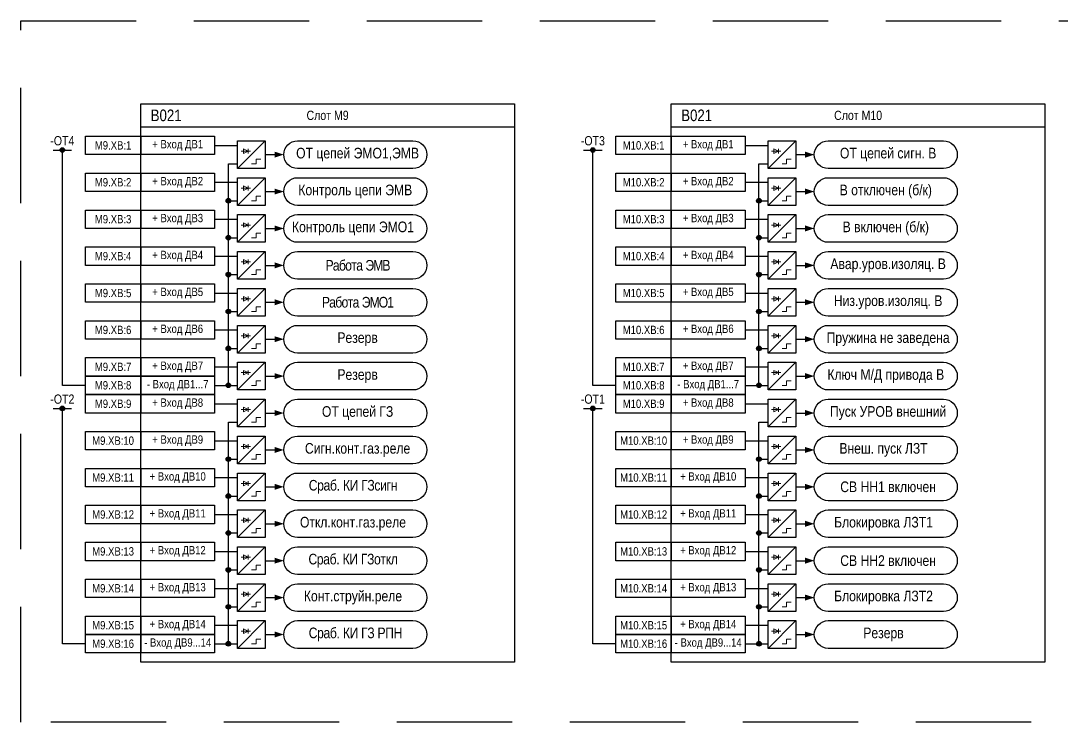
# Model space of a CAD drawing. Header units: millimetres. Extents: x 1657 to 8204, y -558 to 594.
# Drawn here: x 6330 to 6555.7, y -279 to -127 of the extents above; entities that cross this region are included whole.
import ezdxf

# ---------------------------------------------------------------- set-up
doc = ezdxf.new("R2010")
doc.units = ezdxf.units.MM
doc.linetypes.add('штриховая2', pattern=[0.375, 0.25, -0.125])
doc.layers.add('_ОРЗ_0.3', color=7, linetype='Continuous', lineweight=30)
doc.layers.add('TEXT', color=7, linetype='Continuous', lineweight=25)
doc.layers.add('Основная', color=7, linetype='Continuous')
doc.styles.add('1.8_Gost_RD', font='ARIALN.TTF', dxfattribs={"height": 1.8})
doc.styles.add('2.5_Gost_RD', font='ARIALN.TTF', dxfattribs={"height": 2.5})

# ---------------------------------------------------------------- blocks, each defined once
blk = doc.blocks.new('Точка')
at = {"ltscale": 100}
h = blk.add_hatch(color=256, dxfattribs=at)
h.dxf.hatch_style = 1
edge = h.paths.add_edge_path()
edge.add_arc((0, 0), 0.5, 0, 360)
blk.add_circle((0, 0), 0.5, dxfattribs=at)
blk = doc.blocks.new('*U114')
at = {"ltscale": 0.25}
blk.add_line((0, 0), (3, 0), dxfattribs=at)
blk.add_lwpolyline([(2, 0, 1.3, 0, 0), (4, 0, 0, 0, 0)], format="xyseb", dxfattribs=at)
blk = doc.blocks.new('*U115')
at = {"ltscale": 0.25}
blk.add_line((0, 0), (3, 0), dxfattribs=at)
blk.add_lwpolyline([(2, 0, 1.3, 0, 0), (4, 0, 0, 0, 0)], format="xyseb", dxfattribs=at)
blk = doc.blocks.new('*U116')
at = {"ltscale": 0.25}
blk.add_line((0, 0), (3, 0), dxfattribs=at)
blk.add_lwpolyline([(2, 0, 1.3, 0, 0), (4, 0, 0, 0, 0)], format="xyseb", dxfattribs=at)
blk = doc.blocks.new('*U117')
at = {"ltscale": 0.25}
blk.add_line((0, 0), (3, 0), dxfattribs=at)
blk.add_lwpolyline([(2, 0, 1.3, 0, 0), (4, 0, 0, 0, 0)], format="xyseb", dxfattribs=at)
blk = doc.blocks.new('*U118')
at = {"ltscale": 0.25}
blk.add_line((0, 0), (3, 0), dxfattribs=at)
blk.add_lwpolyline([(2, 0, 1.3, 0, 0), (4, 0, 0, 0, 0)], format="xyseb", dxfattribs=at)
blk = doc.blocks.new('*U119')
at = {"ltscale": 0.25}
blk.add_line((0, 0), (3, 0), dxfattribs=at)
blk.add_lwpolyline([(2, 0, 1.3, 0, 0), (4, 0, 0, 0, 0)], format="xyseb", dxfattribs=at)
blk = doc.blocks.new('*U120')
at = {"ltscale": 0.25}
blk.add_line((0, 0), (3, 0), dxfattribs=at)
blk.add_lwpolyline([(2, 0, 1.3, 0, 0), (4, 0, 0, 0, 0)], format="xyseb", dxfattribs=at)
blk = doc.blocks.new('*U121')
at = {"ltscale": 0.25}
blk.add_line((0, 0), (3, 0), dxfattribs=at)
blk.add_lwpolyline([(2, 0, 1.3, 0, 0), (4, 0, 0, 0, 0)], format="xyseb", dxfattribs=at)
blk = doc.blocks.new('*U122')
at = {"ltscale": 0.25}
blk.add_line((0, 0), (3, 0), dxfattribs=at)
blk.add_lwpolyline([(2, 0, 1.3, 0, 0), (4, 0, 0, 0, 0)], format="xyseb", dxfattribs=at)
blk = doc.blocks.new('*U123')
at = {"ltscale": 0.25}
blk.add_line((0, 0), (3, 0), dxfattribs=at)
blk.add_lwpolyline([(2, 0, 1.3, 0, 0), (4, 0, 0, 0, 0)], format="xyseb", dxfattribs=at)
blk = doc.blocks.new('*U124')
at = {"ltscale": 0.25}
blk.add_line((0, 0), (3, 0), dxfattribs=at)
blk.add_lwpolyline([(2, 0, 1.3, 0, 0), (4, 0, 0, 0, 0)], format="xyseb", dxfattribs=at)
blk = doc.blocks.new('*U125')
at = {"ltscale": 0.25}
blk.add_line((0, 0), (3, 0), dxfattribs=at)
blk.add_lwpolyline([(2, 0, 1.3, 0, 0), (4, 0, 0, 0, 0)], format="xyseb", dxfattribs=at)
blk = doc.blocks.new('*U112')
at = {"ltscale": 0.25}
blk.add_line((0, 0), (3, 0), dxfattribs=at)
blk.add_lwpolyline([(2, 0, 1.3, 0, 0), (4, 0, 0, 0, 0)], format="xyseb", dxfattribs=at)
blk = doc.blocks.new('*U113')
at = {"ltscale": 0.25}
blk.add_line((0, 0), (3, 0), dxfattribs=at)
blk.add_lwpolyline([(2, 0, 1.3, 0, 0), (4, 0, 0, 0, 0)], format="xyseb", dxfattribs=at)

msp = doc.modelspace()

# ---------------------------------------------------------------- linework, layer by layer
at = {"ltscale": 100}
for p, q in [((6337, -155), (6341, -155)), ((6339, -206), (6339, -155)), ((6452, -155), (6456, -155)), ((6454, -206), (6454, -155)), ((6344, -206), (6339, -206)), ((6459, -206), (6454, -206)), ((6337, -211), (6341, -211)), ((6339, -262), (6339, -211)), ((6452, -211), (6456, -211)), ((6454, -262), (6454, -211)), ((6344, -262), (6339, -262)), ((6459, -262), (6454, -262))]:
    msp.add_line(p, q, dxfattribs=at)
at = {"lineweight": 13, "ltscale": 0.25}
for p, q in [((6379.25, -154.75), (6379.25, -155.75)), ((6494.25, -154.75), (6494.25, -155.75)), ((6379.25, -162.75), (6379.25, -163.75)), ((6494.25, -162.75), (6494.25, -163.75)), ((6379.25, -170.75), (6379.25, -171.75)), ((6494.25, -170.75), (6494.25, -171.75)), ((6379.25, -178.75), (6379.25, -179.75)), ((6494.25, -178.75), (6494.25, -179.75)), ((6379.25, -186.75), (6379.25, -187.75)), ((6494.25, -186.75), (6494.25, -187.75)), ((6379.25, -194.75), (6379.25, -195.75)), ((6494.25, -194.75), (6494.25, -195.75)), ((6379.25, -202.75), (6379.25, -203.75)), ((6494.25, -202.75), (6494.25, -203.75)), ((6379.25, -210.75), (6379.25, -211.75)), ((6494.25, -210.75), (6494.25, -211.75)), ((6379.25, -218.75), (6379.25, -219.75)), ((6494.25, -218.75), (6494.25, -219.75)), ((6379.25, -226.75), (6379.25, -227.75)), ((6494.25, -226.75), (6494.25, -227.75)), ((6379.25, -234.75), (6379.25, -235.75)), ((6494.25, -234.75), (6494.25, -235.75)), ((6379.25, -242.75), (6379.25, -243.75)), ((6494.25, -242.75), (6494.25, -243.75)), ((6379.25, -250.75), (6379.25, -251.75)), ((6494.25, -250.75), (6494.25, -251.75)), ((6379.25, -258.75), (6379.25, -259.75)), ((6494.25, -258.75), (6494.25, -259.75))]:
    msp.add_line(p, q, dxfattribs=at)
at = {"color": 6, "linetype": 'штриховая2', "ltscale": 100}
msp.add_lwpolyline([(6330, -127), (6699, -127), (6699, -279), (6330, -279)], close=True, dxfattribs=at)
at = {"ltscale": 100}
for points in [[(6356, -150), (6437, -150)], [(6471, -150), (6552, -150)], [(6375, -206), (6375, -158)], [(6490, -206), (6490, -158)], [(6375, -262), (6375, -214)], [(6490, -262), (6490, -214)]]:
    msp.add_lwpolyline(points, dxfattribs=at)
for points in [[(6344, -152), (6356, -152), (6356, -156), (6344, -156)], [(6356, -152), (6372, -152), (6372, -156), (6356, -156)], [(6459, -152), (6471, -152), (6471, -156), (6459, -156)], [(6471, -152), (6487, -152), (6487, -156), (6471, -156)], [(6344, -160), (6356, -160), (6356, -164), (6344, -164)], [(6356, -160), (6372, -160), (6372, -164), (6356, -164)], [(6459, -160), (6471, -160), (6471, -164), (6459, -164)], [(6471, -160), (6487, -160), (6487, -164), (6471, -164)], [(6344, -168), (6356, -168), (6356, -172), (6344, -172)], [(6356, -168), (6372, -168), (6372, -172), (6356, -172)], [(6459, -168), (6471, -168), (6471, -172), (6459, -172)], [(6471, -168), (6487, -168), (6487, -172), (6471, -172)], [(6344, -176), (6356, -176), (6356, -180), (6344, -180)], [(6356, -176), (6372, -176), (6372, -180), (6356, -180)], [(6459, -176), (6471, -176), (6471, -180), (6459, -180)], [(6471, -176), (6487, -176), (6487, -180), (6471, -180)], [(6344, -184), (6356, -184), (6356, -188), (6344, -188)], [(6356, -184), (6372, -184), (6372, -188), (6356, -188)], [(6459, -184), (6471, -184), (6471, -188), (6459, -188)], [(6471, -184), (6487, -184), (6487, -188), (6471, -188)], [(6344, -192), (6356, -192), (6356, -196), (6344, -196)], [(6356, -192), (6372, -192), (6372, -196), (6356, -196)], [(6459, -192), (6471, -192), (6471, -196), (6459, -196)], [(6471, -192), (6487, -192), (6487, -196), (6471, -196)], [(6344, -200), (6356, -200), (6356, -204), (6344, -204)], [(6356, -200), (6372, -200), (6372, -204), (6356, -204)], [(6459, -200), (6471, -200), (6471, -204), (6459, -204)], [(6471, -200), (6487, -200), (6487, -204), (6471, -204)], [(6344, -204), (6356, -204), (6356, -208), (6344, -208)], [(6356, -204), (6372, -204), (6372, -208), (6356, -208)], [(6459, -204), (6471, -204), (6471, -208), (6459, -208)], [(6471, -204), (6487, -204), (6487, -208), (6471, -208)], [(6344, -208), (6356, -208), (6356, -212), (6344, -212)], [(6356, -208), (6372, -208), (6372, -212), (6356, -212)], [(6459, -208), (6471, -208), (6471, -212), (6459, -212)], [(6471, -208), (6487, -208), (6487, -212), (6471, -212)], [(6344, -216), (6356, -216), (6356, -220), (6344, -220)], [(6356, -216), (6372, -216), (6372, -220), (6356, -220)], [(6459, -216), (6471, -216), (6471, -220), (6459, -220)], [(6471, -216), (6487, -216), (6487, -220), (6471, -220)], [(6344, -224), (6356, -224), (6356, -228), (6344, -228)], [(6356, -224), (6372, -224), (6372, -228), (6356, -228)], [(6459, -224), (6471, -224), (6471, -228), (6459, -228)], [(6471, -224), (6487, -224), (6487, -228), (6471, -228)], [(6344, -232), (6356, -232), (6356, -236), (6344, -236)], [(6356, -232), (6372, -232), (6372, -236), (6356, -236)], [(6459, -232), (6471, -232), (6471, -236), (6459, -236)], [(6471, -232), (6487, -232), (6487, -236), (6471, -236)], [(6344, -240), (6356, -240), (6356, -244), (6344, -244)], [(6356, -240), (6372, -240), (6372, -244), (6356, -244)], [(6459, -240), (6471, -240), (6471, -244), (6459, -244)], [(6471, -240), (6487, -240), (6487, -244), (6471, -244)], [(6344, -248), (6356, -248), (6356, -252), (6344, -252)], [(6356, -248), (6372, -248), (6372, -252), (6356, -252)], [(6459, -248), (6471, -248), (6471, -252), (6459, -252)], [(6471, -248), (6487, -248), (6487, -252), (6471, -252)], [(6344, -256), (6356, -256), (6356, -260), (6344, -260)], [(6356, -256), (6372, -256), (6372, -260), (6356, -260)], [(6459, -256), (6471, -256), (6471, -260), (6459, -260)], [(6471, -256), (6487, -256), (6487, -260), (6471, -260)], [(6344, -260), (6356, -260), (6356, -264), (6344, -264)], [(6356, -260), (6372, -260), (6372, -264), (6356, -264)], [(6459, -260), (6471, -260), (6471, -264), (6459, -264)], [(6471, -260), (6487, -260), (6487, -264), (6471, -264)]]:
    msp.add_lwpolyline(points, close=True, dxfattribs=at)
for points in [[(6377, -153), (6383, -153), (6383, -159), (6377, -159)], [(6492, -153), (6498, -153), (6498, -159), (6492, -159)], [(6377, -161), (6383, -161), (6383, -167), (6377, -167)], [(6492, -161), (6498, -161), (6498, -167), (6492, -167)], [(6377, -169), (6383, -169), (6383, -175), (6377, -175)], [(6492, -169), (6498, -169), (6498, -175), (6492, -175)], [(6377, -177), (6383, -177), (6383, -183), (6377, -183)], [(6492, -177), (6498, -177), (6498, -183), (6492, -183)], [(6377, -185), (6383, -185), (6383, -191), (6377, -191)], [(6492, -185), (6498, -185), (6498, -191), (6492, -191)], [(6377, -193), (6383, -193), (6383, -199), (6377, -199)], [(6492, -193), (6498, -193), (6498, -199), (6492, -199)], [(6377, -201), (6383, -201), (6383, -207), (6377, -207)], [(6492, -201), (6498, -201), (6498, -207), (6492, -207)], [(6377, -209), (6383, -209), (6383, -215), (6377, -215)], [(6492, -209), (6498, -209), (6498, -215), (6492, -215)], [(6377, -217), (6383, -217), (6383, -223), (6377, -223)], [(6492, -217), (6498, -217), (6498, -223), (6492, -223)], [(6377, -225), (6383, -225), (6383, -231), (6377, -231)], [(6492, -225), (6498, -225), (6498, -231), (6492, -231)], [(6377, -233), (6383, -233), (6383, -239), (6377, -239)], [(6492, -233), (6498, -233), (6498, -239), (6492, -239)], [(6377, -241), (6383, -241), (6383, -247), (6377, -247)], [(6492, -241), (6498, -241), (6498, -247), (6492, -247)], [(6377, -249), (6383, -249), (6383, -255), (6377, -255)], [(6492, -249), (6498, -249), (6498, -255), (6492, -255)], [(6377, -257), (6383, -257), (6383, -263), (6377, -263)], [(6492, -257), (6498, -257), (6498, -263), (6492, -263)]]:
    msp.add_lwpolyline(points, close=True)
at = {"lineweight": 13, "flags": 128}
for points in [[(6378.5, -154.5, 0, 0, 0), (6378.5, -154, 0.25, 0, 0), (6378.5, -153.5, 0, 0, 0)], [(6379, -154.5, 0, 0, 0), (6379, -154, 0.25, 0, 0), (6379, -153.5, 0, 0, 0)], [(6493.5, -154.5, 0, 0, 0), (6493.5, -154, 0.25, 0, 0), (6493.5, -153.5, 0, 0, 0)], [(6494, -154.5, 0, 0, 0), (6494, -154, 0.25, 0, 0), (6494, -153.5, 0, 0, 0)], [(6378.5, -162.5, 0, 0, 0), (6378.5, -162, 0.25, 0, 0), (6378.5, -161.5, 0, 0, 0)], [(6379, -162.5, 0, 0, 0), (6379, -162, 0.25, 0, 0), (6379, -161.5, 0, 0, 0)], [(6493.5, -162.5, 0, 0, 0), (6493.5, -162, 0.25, 0, 0), (6493.5, -161.5, 0, 0, 0)], [(6494, -162.5, 0, 0, 0), (6494, -162, 0.25, 0, 0), (6494, -161.5, 0, 0, 0)], [(6378.5, -170.5, 0, 0, 0), (6378.5, -170, 0.25, 0, 0), (6378.5, -169.5, 0, 0, 0)], [(6379, -170.5, 0, 0, 0), (6379, -170, 0.25, 0, 0), (6379, -169.5, 0, 0, 0)], [(6493.5, -170.5, 0, 0, 0), (6493.5, -170, 0.25, 0, 0), (6493.5, -169.5, 0, 0, 0)], [(6494, -170.5, 0, 0, 0), (6494, -170, 0.25, 0, 0), (6494, -169.5, 0, 0, 0)], [(6378.5, -178.5, 0, 0, 0), (6378.5, -178, 0.25, 0, 0), (6378.5, -177.5, 0, 0, 0)], [(6379, -178.5, 0, 0, 0), (6379, -178, 0.25, 0, 0), (6379, -177.5, 0, 0, 0)], [(6493.5, -178.5, 0, 0, 0), (6493.5, -178, 0.25, 0, 0), (6493.5, -177.5, 0, 0, 0)], [(6494, -178.5, 0, 0, 0), (6494, -178, 0.25, 0, 0), (6494, -177.5, 0, 0, 0)], [(6378.5, -186.5, 0, 0, 0), (6378.5, -186, 0.25, 0, 0), (6378.5, -185.5, 0, 0, 0)], [(6379, -186.5, 0, 0, 0), (6379, -186, 0.25, 0, 0), (6379, -185.5, 0, 0, 0)], [(6493.5, -186.5, 0, 0, 0), (6493.5, -186, 0.25, 0, 0), (6493.5, -185.5, 0, 0, 0)], [(6494, -186.5, 0, 0, 0), (6494, -186, 0.25, 0, 0), (6494, -185.5, 0, 0, 0)], [(6378.5, -194.5, 0, 0, 0), (6378.5, -194, 0.25, 0, 0), (6378.5, -193.5, 0, 0, 0)], [(6379, -194.5, 0, 0, 0), (6379, -194, 0.25, 0, 0), (6379, -193.5, 0, 0, 0)], [(6493.5, -194.5, 0, 0, 0), (6493.5, -194, 0.25, 0, 0), (6493.5, -193.5, 0, 0, 0)], [(6494, -194.5, 0, 0, 0), (6494, -194, 0.25, 0, 0), (6494, -193.5, 0, 0, 0)], [(6378.5, -202.5, 0, 0, 0), (6378.5, -202, 0.25, 0, 0), (6378.5, -201.5, 0, 0, 0)], [(6379, -202.5, 0, 0, 0), (6379, -202, 0.25, 0, 0), (6379, -201.5, 0, 0, 0)], [(6493.5, -202.5, 0, 0, 0), (6493.5, -202, 0.25, 0, 0), (6493.5, -201.5, 0, 0, 0)], [(6494, -202.5, 0, 0, 0), (6494, -202, 0.25, 0, 0), (6494, -201.5, 0, 0, 0)], [(6378.5, -210.5, 0, 0, 0), (6378.5, -210, 0.25, 0, 0), (6378.5, -209.5, 0, 0, 0)], [(6379, -210.5, 0, 0, 0), (6379, -210, 0.25, 0, 0), (6379, -209.5, 0, 0, 0)], [(6493.5, -210.5, 0, 0, 0), (6493.5, -210, 0.25, 0, 0), (6493.5, -209.5, 0, 0, 0)], [(6494, -210.5, 0, 0, 0), (6494, -210, 0.25, 0, 0), (6494, -209.5, 0, 0, 0)], [(6378.5, -218.5, 0, 0, 0), (6378.5, -218, 0.25, 0, 0), (6378.5, -217.5, 0, 0, 0)], [(6379, -218.5, 0, 0, 0), (6379, -218, 0.25, 0, 0), (6379, -217.5, 0, 0, 0)], [(6493.5, -218.5, 0, 0, 0), (6493.5, -218, 0.25, 0, 0), (6493.5, -217.5, 0, 0, 0)], [(6494, -218.5, 0, 0, 0), (6494, -218, 0.25, 0, 0), (6494, -217.5, 0, 0, 0)], [(6378.5, -226.5, 0, 0, 0), (6378.5, -226, 0.25, 0, 0), (6378.5, -225.5, 0, 0, 0)], [(6379, -226.5, 0, 0, 0), (6379, -226, 0.25, 0, 0), (6379, -225.5, 0, 0, 0)], [(6493.5, -226.5, 0, 0, 0), (6493.5, -226, 0.25, 0, 0), (6493.5, -225.5, 0, 0, 0)], [(6494, -226.5, 0, 0, 0), (6494, -226, 0.25, 0, 0), (6494, -225.5, 0, 0, 0)], [(6378.5, -234.5, 0, 0, 0), (6378.5, -234, 0.25, 0, 0), (6378.5, -233.5, 0, 0, 0)], [(6379, -234.5, 0, 0, 0), (6379, -234, 0.25, 0, 0), (6379, -233.5, 0, 0, 0)], [(6493.5, -234.5, 0, 0, 0), (6493.5, -234, 0.25, 0, 0), (6493.5, -233.5, 0, 0, 0)], [(6494, -234.5, 0, 0, 0), (6494, -234, 0.25, 0, 0), (6494, -233.5, 0, 0, 0)], [(6378.5, -242.5, 0, 0, 0), (6378.5, -242, 0.25, 0, 0), (6378.5, -241.5, 0, 0, 0)], [(6379, -242.5, 0, 0, 0), (6379, -242, 0.25, 0, 0), (6379, -241.5, 0, 0, 0)], [(6493.5, -242.5, 0, 0, 0), (6493.5, -242, 0.25, 0, 0), (6493.5, -241.5, 0, 0, 0)], [(6494, -242.5, 0, 0, 0), (6494, -242, 0.25, 0, 0), (6494, -241.5, 0, 0, 0)], [(6378.5, -250.5, 0, 0, 0), (6378.5, -250, 0.25, 0, 0), (6378.5, -249.5, 0, 0, 0)], [(6379, -250.5, 0, 0, 0), (6379, -250, 0.25, 0, 0), (6379, -249.5, 0, 0, 0)], [(6493.5, -250.5, 0, 0, 0), (6493.5, -250, 0.25, 0, 0), (6493.5, -249.5, 0, 0, 0)], [(6494, -250.5, 0, 0, 0), (6494, -250, 0.25, 0, 0), (6494, -249.5, 0, 0, 0)], [(6378.5, -258.5, 0, 0, 0), (6378.5, -258, 0.25, 0, 0), (6378.5, -257.5, 0, 0, 0)], [(6379, -258.5, 0, 0, 0), (6379, -258, 0.25, 0, 0), (6379, -257.5, 0, 0, 0)], [(6493.5, -258.5, 0, 0, 0), (6493.5, -258, 0.25, 0, 0), (6493.5, -257.5, 0, 0, 0)], [(6494, -258.5, 0, 0, 0), (6494, -258, 0.25, 0, 0), (6494, -257.5, 0, 0, 0)]]:
    msp.add_lwpolyline(points, format="xyseb", dxfattribs=at)
at = {"ltscale": 100}
for points in [[(6390, -159, -1), (6390, -153), (6415, -153, -1), (6415, -159)], [(6505, -159, -1), (6505, -153), (6530, -153, -1), (6530, -159)], [(6390, -167, -1), (6390, -161), (6415, -161, -1), (6415, -167)], [(6505, -167, -1), (6505, -161), (6530, -161, -1), (6530, -167)], [(6390, -175, -1), (6390, -169), (6415, -169, -1), (6415, -175)], [(6505, -175, -1), (6505, -169), (6530, -169, -1), (6530, -175)], [(6390, -183, -1), (6390, -177), (6415, -177, -1), (6415, -183)], [(6505, -183, -1), (6505, -177), (6530, -177, -1), (6530, -183)], [(6390, -191, -1), (6390, -185), (6415, -185, -1), (6415, -191)], [(6505, -191, -1), (6505, -185), (6530, -185, -1), (6530, -191)], [(6390, -199, -1), (6390, -193), (6415, -193, -1), (6415, -199)], [(6505, -199, -1), (6505, -193), (6530, -193, -1), (6530, -199)], [(6390, -207, -1), (6390, -201), (6415, -201, -1), (6415, -207)], [(6505, -207, -1), (6505, -201), (6530, -201, -1), (6530, -207)], [(6390, -215, -1), (6390, -209), (6415, -209, -1), (6415, -215)], [(6505, -215, -1), (6505, -209), (6530, -209, -1), (6530, -215)], [(6390, -223, -1), (6390, -217), (6415, -217, -1), (6415, -223)], [(6505, -223, -1), (6505, -217), (6530, -217, -1), (6530, -223)], [(6390, -231, -1), (6390, -225), (6415, -225, -1), (6415, -231)], [(6505, -231, -1), (6505, -225), (6530, -225, -1), (6530, -231)], [(6390, -239, -1), (6390, -233), (6415, -233, -1), (6415, -239)], [(6505, -239, -1), (6505, -233), (6530, -233, -1), (6530, -239)], [(6390, -247, -1), (6390, -241), (6415, -241, -1), (6415, -247)], [(6505, -247, -1), (6505, -241), (6530, -241, -1), (6530, -247)], [(6390, -255, -1), (6390, -249), (6415, -249, -1), (6415, -255)], [(6505, -255, -1), (6505, -249), (6530, -249, -1), (6530, -255)], [(6390, -263, -1), (6390, -257), (6415, -257, -1), (6415, -263)], [(6505, -263, -1), (6505, -257), (6530, -257, -1), (6530, -263)]]:
    msp.add_lwpolyline(points, format="xyb", close=True, dxfattribs=at)
at = {"lineweight": 13, "ltscale": 0.25}
for points in [[(6379.25, -155.25), (6378.25, -154.75), (6378.25, -155.75), (6379.25, -155.25)], [(6494.25, -155.25), (6493.25, -154.75), (6493.25, -155.75), (6494.25, -155.25)], [(6379.25, -163.25), (6378.25, -162.75), (6378.25, -163.75), (6379.25, -163.25)], [(6494.25, -163.25), (6493.25, -162.75), (6493.25, -163.75), (6494.25, -163.25)], [(6379.25, -171.25), (6378.25, -170.75), (6378.25, -171.75), (6379.25, -171.25)], [(6494.25, -171.25), (6493.25, -170.75), (6493.25, -171.75), (6494.25, -171.25)], [(6379.25, -179.25), (6378.25, -178.75), (6378.25, -179.75), (6379.25, -179.25)], [(6494.25, -179.25), (6493.25, -178.75), (6493.25, -179.75), (6494.25, -179.25)], [(6379.25, -187.25), (6378.25, -186.75), (6378.25, -187.75), (6379.25, -187.25)], [(6494.25, -187.25), (6493.25, -186.75), (6493.25, -187.75), (6494.25, -187.25)], [(6379.25, -195.25), (6378.25, -194.75), (6378.25, -195.75), (6379.25, -195.25)], [(6494.25, -195.25), (6493.25, -194.75), (6493.25, -195.75), (6494.25, -195.25)], [(6379.25, -203.25), (6378.25, -202.75), (6378.25, -203.75), (6379.25, -203.25)], [(6494.25, -203.25), (6493.25, -202.75), (6493.25, -203.75), (6494.25, -203.25)], [(6379.25, -211.25), (6378.25, -210.75), (6378.25, -211.75), (6379.25, -211.25)], [(6494.25, -211.25), (6493.25, -210.75), (6493.25, -211.75), (6494.25, -211.25)], [(6379.25, -219.25), (6378.25, -218.75), (6378.25, -219.75), (6379.25, -219.25)], [(6494.25, -219.25), (6493.25, -218.75), (6493.25, -219.75), (6494.25, -219.25)], [(6379.25, -227.25), (6378.25, -226.75), (6378.25, -227.75), (6379.25, -227.25)], [(6494.25, -227.25), (6493.25, -226.75), (6493.25, -227.75), (6494.25, -227.25)], [(6379.25, -235.25), (6378.25, -234.75), (6378.25, -235.75), (6379.25, -235.25)], [(6494.25, -235.25), (6493.25, -234.75), (6493.25, -235.75), (6494.25, -235.25)], [(6379.25, -243.25), (6378.25, -242.75), (6378.25, -243.75), (6379.25, -243.25)], [(6494.25, -243.25), (6493.25, -242.75), (6493.25, -243.75), (6494.25, -243.25)], [(6379.25, -251.25), (6378.25, -250.75), (6378.25, -251.75), (6379.25, -251.25)], [(6494.25, -251.25), (6493.25, -250.75), (6493.25, -251.75), (6494.25, -251.25)], [(6379.25, -259.25), (6378.25, -258.75), (6378.25, -259.75), (6379.25, -259.25)], [(6494.25, -259.25), (6493.25, -258.75), (6493.25, -259.75), (6494.25, -259.25)]]:
    msp.add_lwpolyline(points, dxfattribs=at)
at = {"layer": '_ОРЗ_0.3', "ltscale": 100}
for points in [[(6356, -145), (6437, -145), (6437, -266), (6356, -266)], [(6471, -145), (6552, -145), (6552, -266), (6471, -266)]]:
    msp.add_lwpolyline(points, close=True, dxfattribs=at)
at = {"layer": 'Основная', "ltscale": 0.25}
for p, q in [((6383, -153), (6377, -159)), ((6498, -153), (6492, -159)), ((6383, -161), (6377, -167)), ((6498, -161), (6492, -167)), ((6383, -169), (6377, -175)), ((6498, -169), (6492, -175)), ((6383, -177), (6377, -183)), ((6498, -177), (6492, -183)), ((6383, -185), (6377, -191)), ((6498, -185), (6492, -191)), ((6383, -193), (6377, -199)), ((6498, -193), (6492, -199)), ((6383, -201), (6377, -207)), ((6498, -201), (6492, -207)), ((6383, -209), (6377, -215)), ((6498, -209), (6492, -215)), ((6383, -217), (6377, -223)), ((6498, -217), (6492, -223)), ((6383, -225), (6377, -231)), ((6498, -225), (6492, -231)), ((6383, -233), (6377, -239)), ((6498, -233), (6492, -239)), ((6383, -241), (6377, -247)), ((6498, -241), (6492, -247)), ((6383, -249), (6377, -255)), ((6498, -249), (6492, -255)), ((6383, -257), (6377, -263)), ((6498, -257), (6492, -263))]:
    msp.add_line(p, q, dxfattribs=at)
at = {"layer": 'Основная', "color": 0}
for p, q in [((6372, -154), (6377, -154)), ((6487, -154), (6492, -154)), ((6375, -158), (6377, -158)), ((6490, -158), (6492, -158)), ((6372, -162), (6377, -162)), ((6487, -162), (6492, -162)), ((6375, -166), (6377, -166)), ((6490, -166), (6492, -166)), ((6372, -170), (6377, -170)), ((6487, -170), (6492, -170)), ((6375, -174), (6377, -174)), ((6490, -174), (6492, -174)), ((6372, -178), (6377, -178)), ((6487, -178), (6492, -178)), ((6375, -182), (6377, -182)), ((6490, -182), (6492, -182)), ((6372, -186), (6377, -186)), ((6487, -186), (6492, -186)), ((6375, -190), (6377, -190)), ((6490, -190), (6492, -190)), ((6372, -194), (6377, -194)), ((6487, -194), (6492, -194)), ((6375, -198), (6377, -198)), ((6490, -198), (6492, -198)), ((6372, -202), (6377, -202)), ((6487, -202), (6492, -202)), ((6372, -206), (6377, -206)), ((6487, -206), (6492, -206)), ((6372, -210), (6377, -210)), ((6372, -210), (6377, -210)), ((6487, -210), (6492, -210)), ((6487, -210), (6492, -210)), ((6375, -214), (6377, -214)), ((6375, -214), (6377, -214)), ((6490, -214), (6492, -214)), ((6490, -214), (6492, -214)), ((6372, -218), (6377, -218)), ((6487, -218), (6492, -218)), ((6375, -222), (6377, -222)), ((6490, -222), (6492, -222)), ((6372, -226), (6377, -226)), ((6487, -226), (6492, -226)), ((6375, -230), (6377, -230)), ((6490, -230), (6492, -230)), ((6372, -234), (6377, -234)), ((6487, -234), (6492, -234)), ((6375, -238), (6377, -238)), ((6490, -238), (6492, -238)), ((6372, -242), (6377, -242)), ((6487, -242), (6492, -242)), ((6375, -246), (6377, -246)), ((6490, -246), (6492, -246)), ((6372, -250), (6377, -250)), ((6487, -250), (6492, -250)), ((6375, -254), (6377, -254)), ((6490, -254), (6492, -254)), ((6372, -258), (6377, -258)), ((6487, -258), (6492, -258)), ((6372, -262), (6377, -262)), ((6487, -262), (6492, -262))]:
    msp.add_line(p, q, dxfattribs=at)
at = {"layer": 'Основная', "color": 0, "lineweight": 13}
for p, q in [((6377.75, -155.25), (6379.75, -155.25)), ((6492.75, -155.25), (6494.75, -155.25)), ((6377.75, -163.25), (6379.75, -163.25)), ((6492.75, -163.25), (6494.75, -163.25)), ((6377.75, -171.25), (6379.75, -171.25)), ((6492.75, -171.25), (6494.75, -171.25)), ((6377.75, -179.25), (6379.75, -179.25)), ((6492.75, -179.25), (6494.75, -179.25)), ((6377.75, -187.25), (6379.75, -187.25)), ((6492.75, -187.25), (6494.75, -187.25)), ((6377.75, -195.25), (6379.75, -195.25)), ((6492.75, -195.25), (6494.75, -195.25)), ((6377.75, -203.25), (6379.75, -203.25)), ((6492.75, -203.25), (6494.75, -203.25)), ((6377.75, -211.25), (6379.75, -211.25)), ((6492.75, -211.25), (6494.75, -211.25)), ((6377.75, -219.25), (6379.75, -219.25)), ((6492.75, -219.25), (6494.75, -219.25)), ((6377.75, -227.25), (6379.75, -227.25)), ((6492.75, -227.25), (6494.75, -227.25)), ((6377.75, -235.25), (6379.75, -235.25)), ((6492.75, -235.25), (6494.75, -235.25)), ((6377.75, -243.25), (6379.75, -243.25)), ((6492.75, -243.25), (6494.75, -243.25)), ((6377.75, -251.25), (6379.75, -251.25)), ((6492.75, -251.25), (6494.75, -251.25)), ((6377.75, -259.25), (6379.75, -259.25)), ((6492.75, -259.25), (6494.75, -259.25))]:
    msp.add_line(p, q, dxfattribs=at)
for p, q in [((6380, -158), (6381, -158)), ((6381, -157), (6382, -157)), ((6381, -158), (6381, -157)), ((6495, -158), (6496, -158)), ((6496, -157), (6497, -157)), ((6496, -158), (6496, -157)), ((6380, -166), (6381, -166)), ((6381, -165), (6382, -165)), ((6381, -166), (6381, -165)), ((6495, -166), (6496, -166)), ((6496, -165), (6497, -165)), ((6496, -166), (6496, -165)), ((6381, -173), (6382, -173)), ((6381, -174), (6381, -173)), ((6496, -173), (6497, -173)), ((6496, -174), (6496, -173)), ((6380, -174), (6381, -174)), ((6495, -174), (6496, -174)), ((6380, -182), (6381, -182)), ((6381, -181), (6382, -181)), ((6381, -182), (6381, -181)), ((6495, -182), (6496, -182)), ((6496, -181), (6497, -181)), ((6496, -182), (6496, -181)), ((6381, -189), (6382, -189)), ((6381, -190), (6381, -189)), ((6496, -189), (6497, -189)), ((6496, -190), (6496, -189)), ((6380, -190), (6381, -190)), ((6495, -190), (6496, -190)), ((6380, -198), (6381, -198)), ((6381, -197), (6382, -197)), ((6381, -198), (6381, -197)), ((6495, -198), (6496, -198)), ((6496, -197), (6497, -197)), ((6496, -198), (6496, -197)), ((6381, -205), (6382, -205)), ((6381, -206), (6381, -205)), ((6496, -205), (6497, -205)), ((6496, -206), (6496, -205)), ((6380, -206), (6381, -206)), ((6495, -206), (6496, -206)), ((6380, -214), (6381, -214)), ((6381, -213), (6382, -213)), ((6381, -214), (6381, -213)), ((6495, -214), (6496, -214)), ((6496, -213), (6497, -213)), ((6496, -214), (6496, -213)), ((6381, -221), (6382, -221)), ((6381, -222), (6381, -221)), ((6496, -221), (6497, -221)), ((6496, -222), (6496, -221)), ((6380, -222), (6381, -222)), ((6495, -222), (6496, -222)), ((6380, -230), (6381, -230)), ((6381, -229), (6382, -229)), ((6381, -230), (6381, -229)), ((6495, -230), (6496, -230)), ((6496, -229), (6497, -229)), ((6496, -230), (6496, -229)), ((6381, -237), (6382, -237)), ((6381, -238), (6381, -237)), ((6496, -237), (6497, -237)), ((6496, -238), (6496, -237)), ((6380, -238), (6381, -238)), ((6495, -238), (6496, -238)), ((6380, -246), (6381, -246)), ((6381, -245), (6382, -245)), ((6381, -246), (6381, -245)), ((6495, -246), (6496, -246)), ((6496, -245), (6497, -245)), ((6496, -246), (6496, -245)), ((6380, -254), (6381, -254)), ((6381, -253), (6382, -253)), ((6381, -254), (6381, -253)), ((6495, -254), (6496, -254)), ((6496, -253), (6497, -253)), ((6496, -254), (6496, -253)), ((6381, -261), (6382, -261)), ((6381, -262), (6381, -261)), ((6496, -261), (6497, -261)), ((6496, -262), (6496, -261)), ((6380, -262), (6381, -262)), ((6495, -262), (6496, -262))]:
    msp.add_line(p, q, dxfattribs=at).dxf.unprotected_set("ltscale", 0)

# ---------------------------------------------------------------- block references
at = {"ltscale": 100}
for p in [(6339, -155), (6454, -155), (6375, -166), (6490, -166), (6375, -174), (6490, -174), (6375, -182), (6490, -182), (6375, -190), (6490, -190), (6375, -198), (6490, -198), (6375, -206), (6490, -206), (6339, -211), (6454, -211), (6375, -222), (6490, -222), (6375, -230), (6490, -230), (6375, -238), (6490, -238), (6375, -246), (6490, -246), (6375, -254), (6490, -254), (6375, -262), (6490, -262)]:
    msp.add_blockref('Точка', p, dxfattribs=at)
at = {"ltscale": 0.35}
for name, p in [('*U114', (6383, -156)), ('*U114', (6498, -156)), ('*U115', (6383, -164)), ('*U115', (6498, -164)), ('*U116', (6383, -172)), ('*U116', (6498, -172)), ('*U117', (6383, -180)), ('*U117', (6498, -180)), ('*U118', (6383, -188)), ('*U118', (6498, -188)), ('*U119', (6383, -196)), ('*U119', (6498, -196)), ('*U120', (6383, -204)), ('*U120', (6498, -204)), ('*U121', (6383, -212)), ('*U121', (6498, -212)), ('*U122', (6383, -220)), ('*U122', (6498, -220)), ('*U123', (6383, -228)), ('*U123', (6498, -228)), ('*U124', (6383, -236)), ('*U124', (6498, -236)), ('*U125', (6383, -244)), ('*U125', (6498, -244)), ('*U112', (6383, -252)), ('*U112', (6498, -252)), ('*U113', (6383, -260)), ('*U113', (6498, -260))]:
    msp.add_blockref(name, p, dxfattribs=at)

# ---------------------------------------------------------------- texts
at = {"ltscale": 100, "attachment_point": 5}
for s, insert, char_height, width, style in [('B021', (6361.5, -147.5), 2.5, 11, '2.5_Gost_RD'), ('Слот М9', (6396.5, -147.5), 2, 81, '1.8_Gost_RD'), ('B021', (6476.5, -147.5), 2.5, 11, '2.5_Gost_RD'), ('Слот М10', (6511.5, -147.5), 2, 81, '1.8_Gost_RD'), ('-ОТ4', (6339, -153), 2, 81, '1.8_Gost_RD'), ('М9.XB:1', (6350, -154), 1.8, 12, '1.8_Gost_RD'), ('+ Вход ДВ1', (6364, -154), 1.8, 16, '1.8_Gost_RD'), ('-ОТ3', (6454, -153), 2, 81, '1.8_Gost_RD'), ('М10.XB:1', (6465, -154), 1.8, 12, '1.8_Gost_RD'), ('+ Вход ДВ1', (6479, -154), 1.8, 16, '1.8_Gost_RD'), ('\\pxsm0.7;ОТ цепей сигн. В', (6518, -156), 2.3, 31, '2.5_Gost_RD'), ('М9.XB:2', (6350, -162), 1.8, 12, '1.8_Gost_RD'), ('+ Вход ДВ2', (6364, -162), 1.8, 16, '1.8_Gost_RD'), ('М10.XB:2', (6465, -162), 1.8, 12, '1.8_Gost_RD'), ('+ Вход ДВ2', (6479, -162), 1.8, 16, '1.8_Gost_RD'), ('М9.XB:3', (6350, -170), 1.8, 12, '1.8_Gost_RD'), ('+ Вход ДВ3', (6364, -170), 1.8, 16, '1.8_Gost_RD'), ('М10.XB:3', (6465, -170), 1.8, 12, '1.8_Gost_RD'), ('+ Вход ДВ3', (6479, -170), 1.8, 16, '1.8_Gost_RD'), ('М9.XB:4', (6350, -178), 1.8, 12, '1.8_Gost_RD'), ('+ Вход ДВ4', (6364, -178), 1.8, 16, '1.8_Gost_RD'), ('М10.XB:4', (6465, -178), 1.8, 12, '1.8_Gost_RD'), ('+ Вход ДВ4', (6479, -178), 1.8, 16, '1.8_Gost_RD'), ('М9.XB:5', (6350, -186), 1.8, 12, '1.8_Gost_RD'), ('+ Вход ДВ5', (6364, -186), 1.8, 16, '1.8_Gost_RD'), ('М10.XB:5', (6465, -186), 1.8, 12, '1.8_Gost_RD'), ('+ Вход ДВ5', (6479, -186), 1.8, 16, '1.8_Gost_RD'), ('М9.XB:6', (6350, -194), 1.8, 12, '1.8_Gost_RD'), ('+ Вход ДВ6', (6364, -194), 1.8, 16, '1.8_Gost_RD'), ('М10.XB:6', (6465, -194), 1.8, 12, '1.8_Gost_RD'), ('+ Вход ДВ6', (6479, -194), 1.8, 16, '1.8_Gost_RD'), ('\\A1;\\pxsm0.7;Резерв', (6403, -196), 2.3, 29.7748, '2.5_Gost_RD'), ('+ Вход ДВ7', (6364, -202), 1.8, 16, '1.8_Gost_RD'), ('+ Вход ДВ7', (6479, -202), 1.8, 16, '1.8_Gost_RD'), ('М9.XB:7', (6350, -202), 1.8, 12, '1.8_Gost_RD'), ('\\A1;\\pxsm0.7;Резерв', (6403, -204), 2.3, 29.7748, '2.5_Gost_RD'), ('М10.XB:7', (6465, -202), 1.8, 12, '1.8_Gost_RD'), ('М9.XB:8', (6350, -206), 1.8, 12, '1.8_Gost_RD'), ('- Вход ДВ1...7', (6364, -206), 1.8, 16, '1.8_Gost_RD'), ('М10.XB:8', (6465, -206), 1.8, 12, '1.8_Gost_RD'), ('- Вход ДВ1...7', (6479, -206), 1.8, 16, '1.8_Gost_RD'), ('-ОТ2', (6339, -209), 2, 81, '1.8_Gost_RD'), ('М9.XB:9', (6350, -210), 1.8, 12, '1.8_Gost_RD'), ('+ Вход ДВ8', (6364, -210), 1.8, 16, '1.8_Gost_RD'), ('-ОТ1', (6454, -209), 2, 81, '1.8_Gost_RD'), ('М10.XB:9', (6465, -210), 1.8, 12, '1.8_Gost_RD'), ('+ Вход ДВ8', (6479, -210), 1.8, 16, '1.8_Gost_RD'), ('Пуск УРОВ внешний', (6518, -212), 2.3, 31, '2.5_Gost_RD'), ('М9.XB:10', (6350, -218), 1.8, 12, '1.8_Gost_RD'), ('+ Вход ДВ9', (6364, -218), 1.8, 16, '1.8_Gost_RD'), ('М10.XB:10', (6465, -218), 1.8, 12, '1.8_Gost_RD'), ('+ Вход ДВ9', (6479, -218), 1.8, 16, '1.8_Gost_RD'), ('М9.XB:11', (6350, -226), 1.8, 12, '1.8_Gost_RD'), ('+ Вход ДВ10', (6364, -226), 1.8, 16, '1.8_Gost_RD'), ('М10.XB:11', (6465, -226), 1.8, 12, '1.8_Gost_RD'), ('+ Вход ДВ10', (6479, -226), 1.8, 16, '1.8_Gost_RD'), ('СВ НН1 включен', (6518, -228), 2.3, 31, '2.5_Gost_RD'), ('М9.XB:12', (6350, -234), 1.8, 12, '1.8_Gost_RD'), ('+ Вход ДВ11', (6364, -234), 1.8, 16, '1.8_Gost_RD'), ('М10.XB:12', (6465, -234), 1.8, 12, '1.8_Gost_RD'), ('+ Вход ДВ11', (6479, -234), 1.8, 16, '1.8_Gost_RD'), ('М9.XB:13', (6350, -242), 1.8, 12, '1.8_Gost_RD'), ('+ Вход ДВ12', (6364, -242), 1.8, 16, '1.8_Gost_RD'), ('М10.XB:13', (6465, -242), 1.8, 12, '1.8_Gost_RD'), ('+ Вход ДВ12', (6479, -242), 1.8, 16, '1.8_Gost_RD'), ('СВ НН2 включен', (6518, -244), 2.3, 31, '2.5_Gost_RD'), ('М9.XB:14', (6350, -250), 1.8, 12, '1.8_Gost_RD'), ('+ Вход ДВ13', (6364, -250), 1.8, 16, '1.8_Gost_RD'), ('\\A1;\\pxsm0.7;Конт.струйн.реле', (6402, -252), 2.3, 31, '2.5_Gost_RD'), ('М10.XB:14', (6465, -250), 1.8, 12, '1.8_Gost_RD'), ('+ Вход ДВ13', (6479, -250), 1.8, 16, '1.8_Gost_RD'), ('М9.XB:15', (6350, -258), 1.8, 12, '1.8_Gost_RD'), ('+ Вход ДВ14', (6364, -258), 1.8, 16, '1.8_Gost_RD'), ('М10.XB:15', (6465, -258), 1.8, 12, '1.8_Gost_RD'), ('+ Вход ДВ14', (6479, -258), 1.8, 16, '1.8_Gost_RD'), ('\\A1;\\pxsm0.7;{\\T0.95;Сраб. КИ ГЗ РПН}', (6402.5, -260), 2.3, 31, '2.5_Gost_RD'), ('М9.XB:16', (6350, -262), 1.8, 12, '1.8_Gost_RD'), ('- Вход ДВ9...14', (6364, -262), 1.8, 16, '1.8_Gost_RD'), ('М10.XB:16', (6465, -262), 1.8, 12, '1.8_Gost_RD'), ('- Вход ДВ9...14', (6479, -262), 1.8, 16, '1.8_Gost_RD')]:
    msp.add_mtext(s, dxfattribs=dict(at, insert=insert, char_height=char_height, width=width, style=style))
at = {"layer": 'TEXT', "ltscale": 100, "char_height": 2.3, "attachment_point": 5, "style": '2.5_Gost_RD'}
for s, insert, width in [('\\pxsm0.7;ОТ цепей ЭМО1,ЭМВ', (6403, -156), 31), ('\\pxsm0.7;Контроль цепи ЭМВ', (6402.5, -164), 28), ('В отключен (б/к)', (6517.5, -164), 31), ('\\pxsm0.7;Контроль цепи ЭМО1', (6402, -172), 28), ('В включен (б/к)', (6517.5, -172), 31), ('\\pxsm0.7;{\\T0.9;Работа ЭМВ}', (6403, -180), 31), ('\\pxsm0.7;Авар.уров.изоляц. В', (6518, -180), 31), ('\\pxsm0.7;{\\T0.9;Работа ЭМО1}', (6403, -188), 31), ('\\pxsm0.7;Низ.уров.изоляц. В', (6518, -188), 31), ('\\pxsm0.7;Пружина не заведена', (6518, -196), 31), ('Ключ М/Д привода В', (6517.5, -204), 31), ('\\pxsm0.7;ОТ цепей ГЗ', (6403, -212), 31), ('\\A1;\\pxsm0.7;Сигн.конт.газ.реле', (6403, -220), 31), ('\\A1;\\pxsm0.7;Внеш. пуск ЛЗТ', (6517, -220), 31), ('\\A1;\\pxsm0.7;{\\T0.95;Сраб. КИ ГЗсигн}', (6402, -228), 31), ('\\A1;\\pxsm0.7;Откл.конт.газ.реле', (6402, -236), 31), ('\\A1;\\pxsm0.7;Блокировка ЛЗТ1', (6517, -236), 31), ('\\A1;\\pxsm0.7;{\\T0.95;Сраб. КИ ГЗоткл}', (6402, -244), 31), ('\\A1;\\pxsm0.7;Блокировка ЛЗТ2', (6517, -252), 31), ('\\A1;\\pxsm0.7;Резерв', (6517, -260), 31)]:
    msp.add_mtext(s, dxfattribs=dict(at, insert=insert, width=width))

doc.saveas('drawing.dxf')
